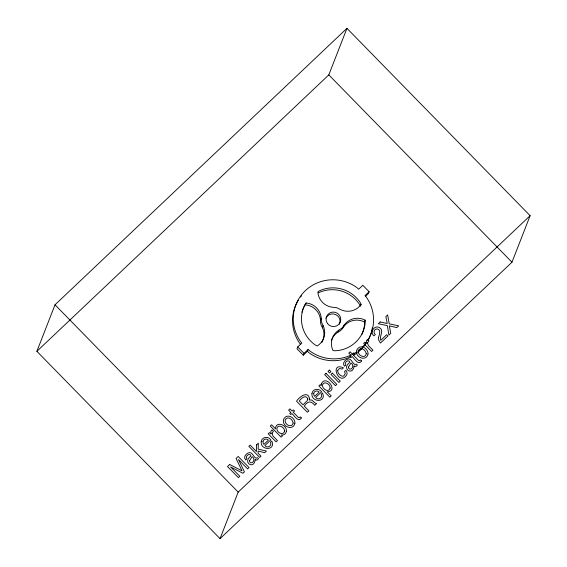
<?xml version="1.0" encoding="UTF-8"?>
<svg xmlns="http://www.w3.org/2000/svg" width="567" height="567" viewBox="0 0 567 567"><rect width="100%" height="100%" fill="white"/><g stroke="black" fill="none" stroke-linecap="round" stroke-linejoin="round"><path stroke-width="0.85" d="M321.213 318.399L321.503 322.141L323.07 325.593A16.28 15.94 21.3 0 1 317.229 345.948L315.691 345.253A32.043 31.376 21.3 0 1 305.124 304.288L306.145 302.984A16.28 15.94 21.3 0 1 321.213 318.399C319.554 321.262 320.794 324.841 322.347 327.45A16.28 15.94 21.3 0 1 321.858 342.319M36.883 351.313L55.02 304.791L346.954 28.35L530.117 215.687L511.98 262.209L220.046 538.65L36.883 351.313L328.81 74.879L346.954 28.35M301.928 312.233A32.043 31.376 21.3 0 1 304.401 306.152L306.145 302.984M220.046 538.65L238.19 492.121L530.117 215.687M365.453 296.35L368.38 293.578L369.11 291.721L362.809 285.279L358.635 289.241L356.941 287.611A40.257 39.421 21.3 0 0 305.365 290.637A40.257 39.421 21.3 0 0 300.326 341.242L301.814 343.035L297.725 346.919L296.995 348.776L303.288 355.218L307.47 351.257L308.2 349.392L309.887 351.023A40.257 39.421 21.3 0 0 351.327 354.949M303.288 355.218L304.018 353.354L308.2 349.392M322.347 327.45L323.07 325.593M331.447 340.455A16.287 15.954 21.3 0 1 338.123 332.035L338.853 330.171L342 328.095L344.233 325.075A16.28 15.94 21.3 0 1 365.127 320.128L365.304 321.787A32.043 31.376 21.3 0 1 334.679 350.775L333.006 350.534A16.287 15.954 21.3 0 1 338.853 330.171M338.123 332.035C340.987 330.71 343.382 328.173 344.233 325.075M360.598 305.684L361.087 304.436L360.435 302.898A32.043 31.376 21.3 0 0 319.235 290.921L317.874 291.877A16.287 15.947 21.3 0 0 332.942 307.286L336.741 307.711L340.179 309.384A16.287 15.954 21.3 0 0 361.087 304.436M361.725 334.728A32.043 31.376 21.3 0 0 364.581 323.644L364.404 321.992L365.127 320.128M369.11 291.721L365.013 295.598L366.509 297.392A40.257 39.421 21.3 0 1 367.756 340.278M307.47 351.257L309.164 352.887A40.257 39.421 21.3 0 0 350.597 356.806M328.81 74.879L511.98 262.209M297.725 346.919L304.018 353.354M55.02 304.791L238.19 492.121M300.595 344.304L299.596 343.106A40.257 39.421 21.3 0 1 298.348 300.219M360.357 306.3L359.712 304.762A32.043 31.376 21.3 0 0 318.512 292.785M372.349 327.875A40.257 39.421 21.3 0 1 368.181 340.157M365.311 344.686A40.257 39.421 21.3 0 1 363.886 346.494M362.363 348.223A40.257 39.421 21.3 0 1 357.82 352.362M357.203 352.83A40.257 39.421 21.3 0 1 353.34 355.367M300.531 297.065A40.257 39.421 21.3 0 1 301.488 295.861M305.422 304.848A16.28 15.94 21.3 0 1 320.49 320.263M343.503 326.939A16.28 15.94 21.3 0 1 364.404 321.992M325.954 318.122A7.392 7.243 21.3 0 1 335.699 314.593A7.392 7.243 21.3 0 1 339.42 324.239M366.034 342.822A40.257 39.421 21.3 0 1 362.015 347.458M360.903 348.521A40.257 39.421 21.3 0 1 357.933 350.966M356.033 352.291A40.257 39.421 21.3 0 1 354.063 353.51M353.39 353.886A40.257 39.421 21.3 0 1 352.022 354.609M255.157 459.667C254.158 470.086 241.939 462.318 250.933 456.052L250.494 454.961L249.019 454.422C247.297 454.876 245.376 457.059 246.943 458.703L245.667 459.901C242.726 457.122 246.51 452.686 249.742 452.565C253.038 452.459 254.725 460.319 257.453 457.697L258.432 458.696L257.631 459.724L256.121 460.191L255.157 459.667M354.07 365.998C353.071 376.424 340.852 368.656 349.846 362.384L349.407 361.292L347.925 360.754C346.21 361.214 344.289 363.397 345.849 365.035L344.58 366.239C341.632 363.454 345.423 359.024 348.655 358.897C351.951 358.798 353.638 366.658 356.367 364.035L357.345 365.035L356.544 366.055L355.034 366.523L354.07 365.998M256.596 444.812L256.461 451.545L250.167 445.116L248.863 446.349L259.693 457.434L261.004 456.194L258.035 453.161L258.162 451.041L264.669 452.721L266.405 451.077L258.191 449.121L258.332 443.167L256.596 444.812M337.67 370.534C337.5 373.086 339.739 375.29 341.986 376.119A2.339 2.289 21.3 0 0 343.85 375.85L345.253 373.632L344.552 371.569L345.877 370.315L346.841 372.08A3.891 3.806 21.3 0 1 346.876 374.525C339.257 387.573 328.959 361.434 343.425 367.813L342.107 369.067L339.42 368.507L337.67 370.534M272.011 433.337L272.925 435.959L277.469 440.602L276.108 441.891L268.205 433.812L269.502 432.593L270.863 433.982L270.913 431.189L272.004 429.942L273.407 431.374L272.011 433.337M367.487 342.929L368.401 345.551L372.937 350.193L371.583 351.483L363.681 343.404L364.978 342.177L366.339 343.574L366.388 340.774L367.48 339.534L368.883 340.965L367.487 342.929M307.789 399.026L307.349 400.543L303.026 404.838L299.326 401.046C300.772 398.31 306.343 394.015 307.789 399.026M261.231 441.388C259.955 450.652 276.115 450.985 271.806 441.083L270.473 442.345C272.443 445.697 267.121 448.894 264.945 445.52L270.87 439.9C268.531 435.931 261.982 436.732 261.231 441.388M311.97 393.335C310.702 402.598 326.861 402.931 322.552 393.03L321.213 394.292C323.19 397.644 317.867 400.848 315.684 397.467L321.617 391.854C319.271 387.885 312.729 388.686 311.97 393.335M262.968 441.438L263.187 443.281L263.924 444.408L268.418 440.148C266.816 438.206 263.428 438.943 262.968 441.438M313.714 393.385L313.927 395.227L314.671 396.354L319.164 392.095C317.563 390.153 314.175 390.89 313.714 393.385M378.565 337.408L378.685 340.08L380.478 343.056L387.906 336.018L386.659 334.736L380.748 340.335C379.004 336.231 384.724 330.093 379.167 327.4C374.411 325.033 369.323 332.46 373.929 335.834L375.311 334.523C372.923 332.808 374.135 328.938 377.055 328.888C381.449 329.555 379.366 334.7 378.565 337.408M321.276 384.057L321.213 385.751L320.171 384.681L318.845 385.936L329.852 397.198L331.213 395.908L327.18 391.783C339.052 391.45 325.678 373.674 321.276 384.057M293.174 422.939C292.43 428.014 285.633 425.356 285.201 421.38A2.594 2.537 21.3 0 1 285.562 419.325C288.071 415.661 292.863 419.651 293.174 422.939M366.282 353.709C365.538 358.783 358.741 356.133 358.309 352.15A2.594 2.537 21.3 0 1 358.67 350.094C361.179 346.43 365.97 350.42 366.282 353.709M249.579 460.688L249.558 461.595L250.685 462.842C254.051 463.374 255.178 458.065 252.117 456.69L249.579 460.688M348.492 367.026L348.471 367.933L349.598 369.174C352.965 369.712 354.091 364.404 351.03 363.029L348.492 367.026M284.591 431.09C283.592 436.037 276.894 432.699 276.816 428.914C277.362 423.372 284.797 426.986 284.591 431.09M309.525 398.899L309.298 399.969L311.765 400.061L315.224 403.066L316.613 403.534L314.77 405.277C311.077 400.557 307.718 400.883 304.252 406.085L308.895 410.841L307.392 412.266L296.562 401.181C298.937 397.12 308.285 390.068 309.525 398.899M330.143 388.097C328.853 393.214 321.95 388.919 322.46 385.036C324.033 380.223 330.469 384.348 330.143 388.097M286.356 431.303C286.122 433.649 283.698 435.569 281.36 434.924L282.373 435.959L281.119 437.15L270.246 426.03L271.565 424.775L275.498 428.801C275.548 420.643 287.334 424.754 286.356 431.303M294.911 423.273C293.564 430.396 283.514 427.575 283.365 421.338A4.678 4.579 21.3 0 1 284.209 418.354C287.675 413.13 295.428 417.943 294.911 423.273M368.018 354.042C366.679 361.165 356.622 358.344 356.473 352.107A4.678 4.579 21.3 0 1 357.323 349.123C360.782 343.9 368.543 348.712 368.018 354.042M301.375 417.964C298.355 423.088 294.124 415.335 291.892 413.52L290.793 414.562L289.709 413.449L290.807 412.415L288.603 410.161L289.978 408.857L292.182 411.11L293.472 409.884L294.557 410.997L293.267 412.216L298.419 417.489L299.263 417.787L300.326 416.894L301.375 417.964M361.576 360.952C358.557 366.076 354.332 358.323 352.093 356.508L351.001 357.55L349.917 356.437L351.008 355.403L348.804 353.149L350.179 351.845L352.383 354.099L353.68 352.88L354.765 353.985L353.468 355.211L358.627 360.484L359.464 360.775L360.527 359.882L361.576 360.952M229.692 464.501L227.537 466.542L238.374 477.62L239.806 476.266L230.634 466.953L242.959 473.282L244.448 471.872L238.473 459.525L247.581 468.902L249.012 467.548L238.175 456.47L236.049 458.483L242.038 470.851L229.692 464.501M325.982 373.32L324.622 374.61L335.458 385.688L336.819 384.405L325.982 373.32M329.406 370.081L328.024 371.392L329.526 372.93L330.908 371.619L329.406 370.081M380.216 321.964L378.338 323.743L387.346 325.621L388.919 335.062L390.734 333.346L389.359 325.876L396.801 327.598L398.665 325.834L389.21 323.849L387.651 314.926L385.865 316.62L387.197 323.523L380.216 321.964M332.375 373.121L330.993 374.433L338.853 382.47L340.243 381.159L332.375 373.121M327.442 323.495A7.392 7.243 21.3 0 0 340.143 322.375A7.392 7.243 21.3 0 0 332.659 312.084A7.392 7.243 21.3 0 0 327.442 323.495"/></g></svg>
